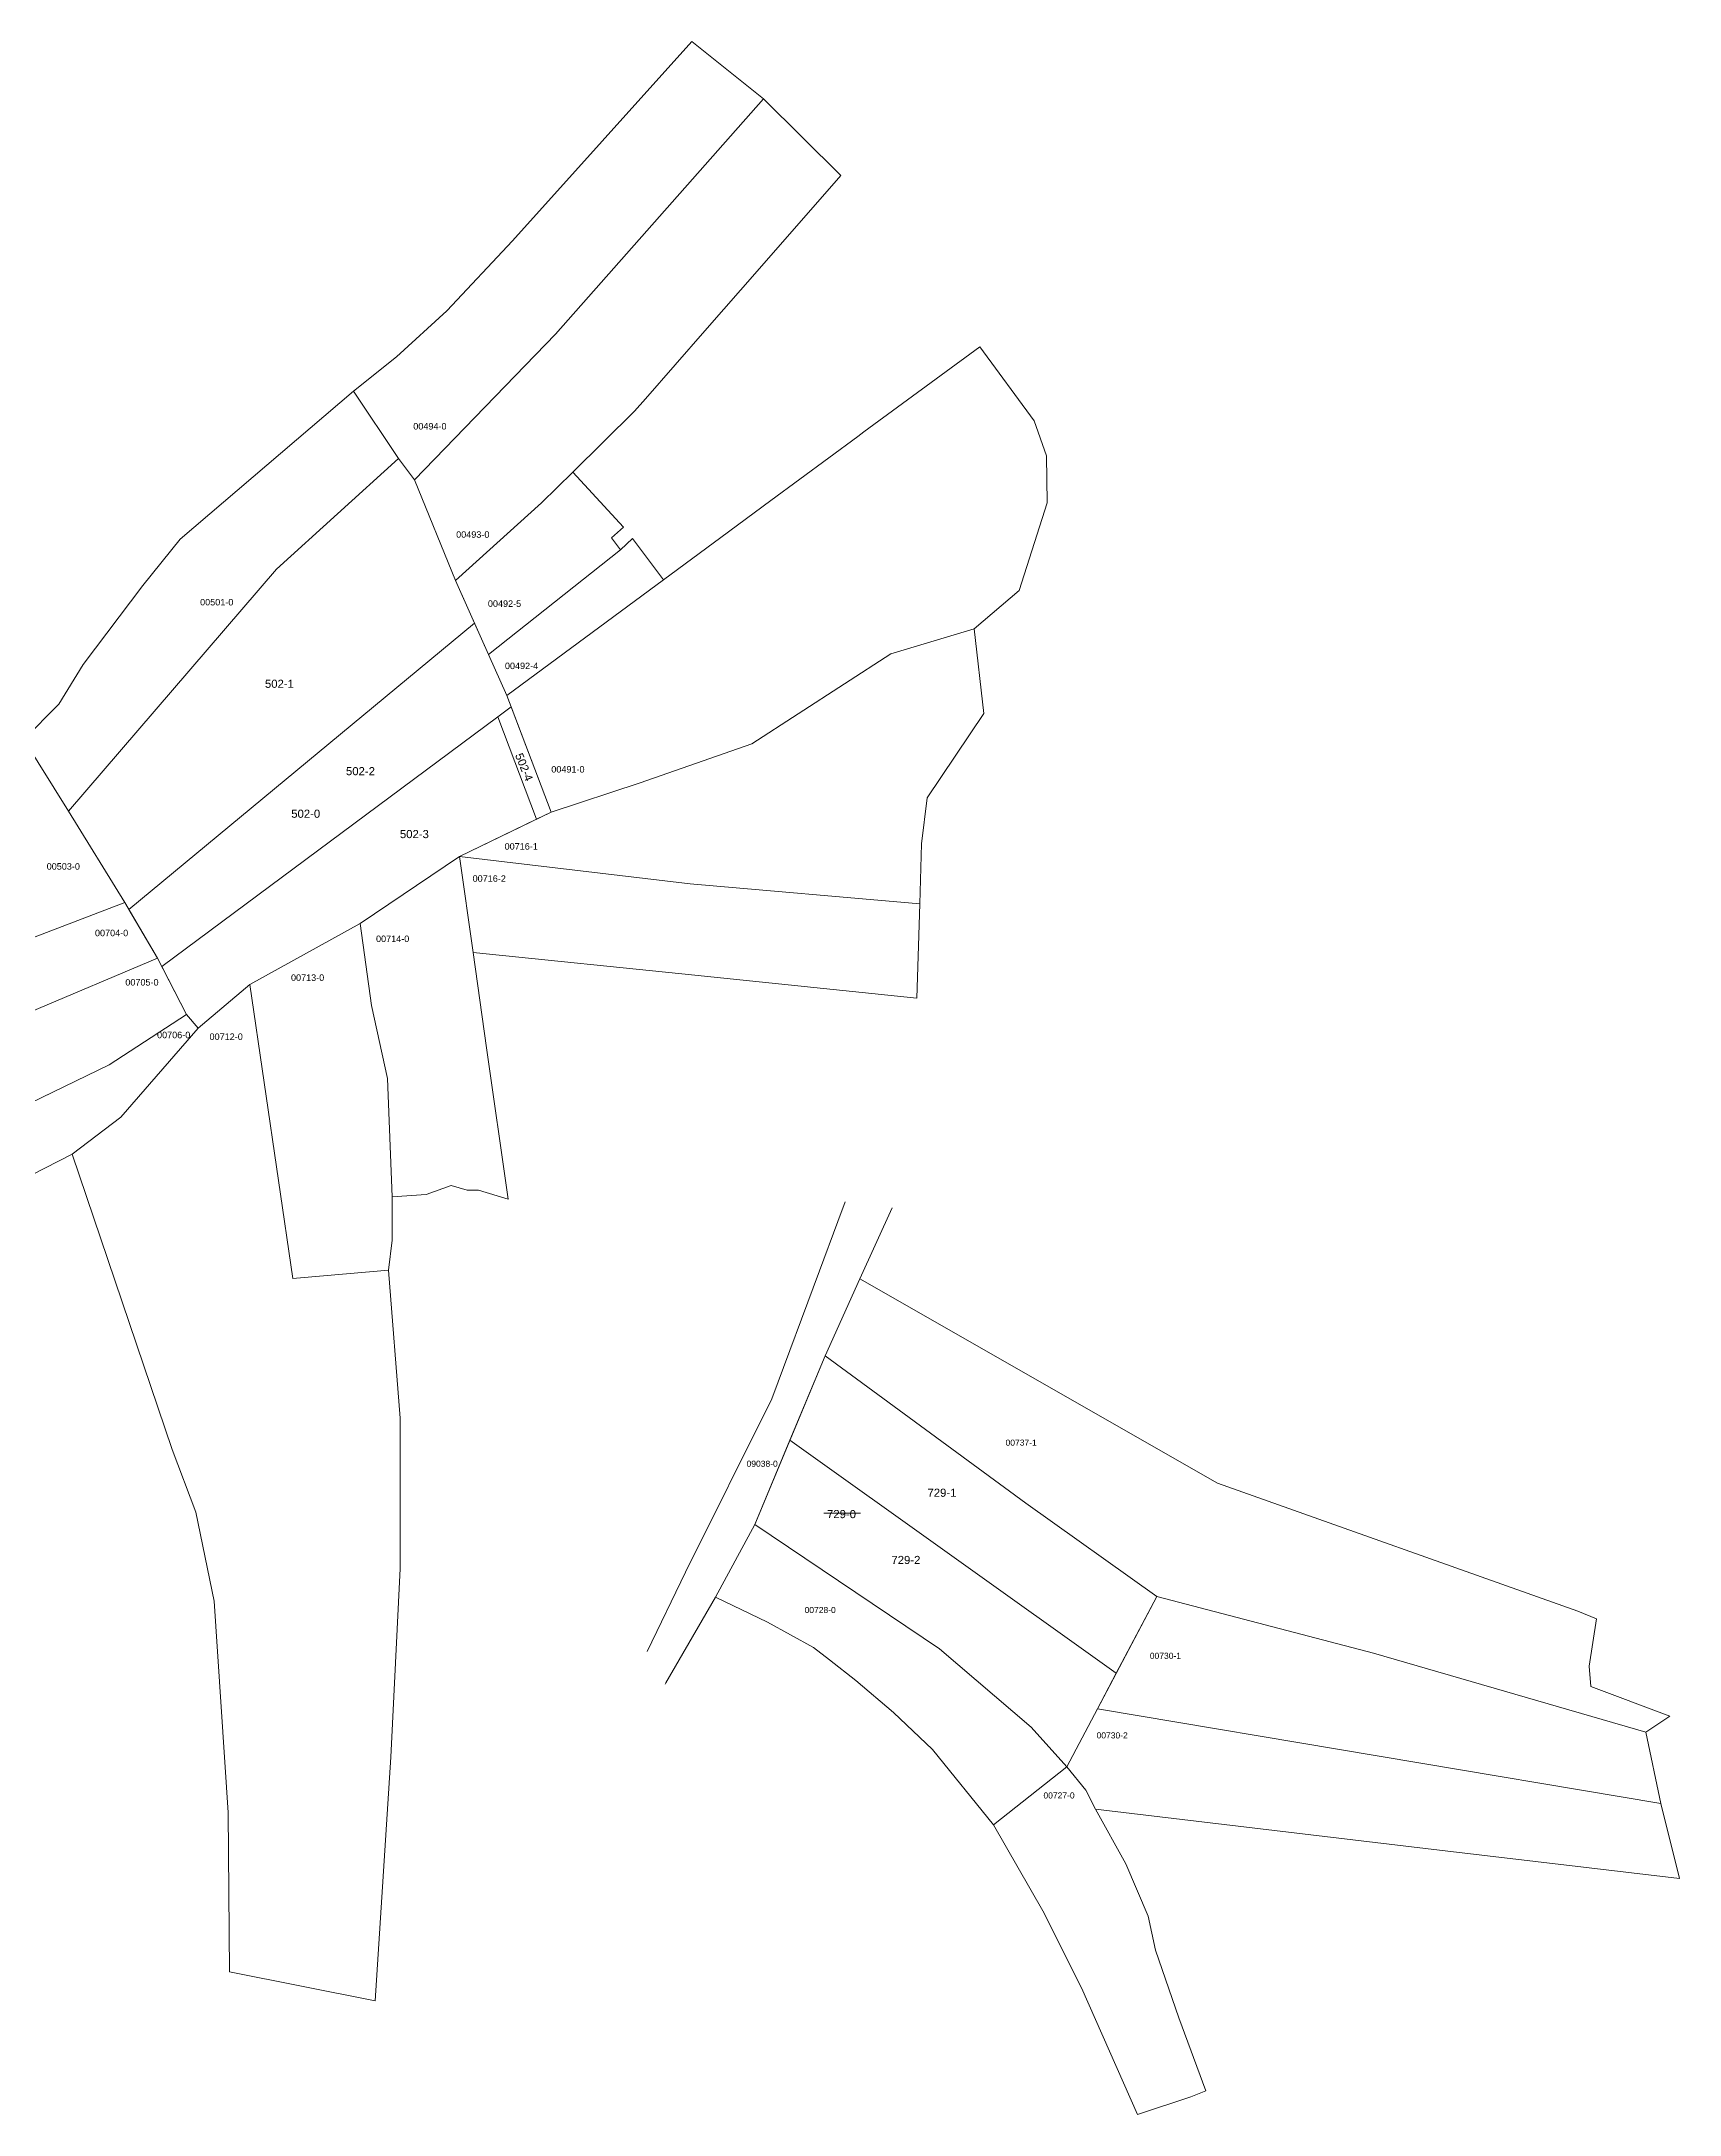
# Model space of a CAD drawing. Header units: metres. Extents: x 7509010 to 7511825, y 4688301 to 4691181.
# Drawn here: x 7509918 to 7510322, y 4689761 to 4690273 of the extents above; entities that cross this region are included whole.
import ezdxf
from ezdxf.enums import TextEntityAlignment as Align

# ---------------------------------------------------------------- set-up
doc = ezdxf.new("R2010")
doc.units = ezdxf.units.M
doc.layers.get('0').update_dxf_attribs({"lineweight": 0})
for name, color, linetype, lineweight in [('nr parc fqinj', 8, 'Continuous', 0), ('Nr Parceles Baze', 7, 'Continuous', 0), ('Nr-Ri', 1, 'Continuous', 0), ('Par-Re', 1, 'Continuous', 0), ('parc baze poligon', 7, 'Continuous', 0), ('parc fqinje', 8, 'Continuous', 0)]:
    doc.layers.add(name, color=color, linetype=linetype, lineweight=lineweight)
doc.styles.get("Standard").update_dxf_attribs({"font": 'arial.ttf'})

# ---------------------------------------------------------------- blocks, each defined once
blk = doc.blocks.new('ACMAP_ANN_TEMPLATE_PIN-SUN')
blk.add_attdef('PIN', text='', height=2).set_placement((366708.21, 310584.18), align=Align.MIDDLE)

msp = doc.modelspace()

# ---------------------------------------------------------------- linework, layer by layer
at = {"layer": 'Par-Re'}
msp.add_lwpolyline([(7510024.58, 4690129.4), (7510019.85, 4690139.98), (7510009.75, 4690164.76), (7510005.86, 4690170.07), (7509975.76, 4690142.74), (7509924.42, 4690083), (7509938.29, 4690060.52), (7509939.31, 4690058.79), (7510024.58, 4690129.4)], dxfattribs=at)
for points in [[(7510024.58, 4690129.4), (7509939.31, 4690058.79), (7509946.37, 4690046.71), (7509947.42, 4690044.68), (7510030.3, 4690106.26), (7510033.63, 4690108.73), (7510032.56, 4690111.56), (7510028.04, 4690121.67)], [(7510033.63, 4690108.73), (7510030.3, 4690106.26), (7510039.89, 4690081.06), (7510043.5, 4690082.81)], [(7510030.3, 4690106.26), (7509947.42, 4690044.68), (7509953.54, 4690032.84), (7509956.41, 4690029.49), (7509969.12, 4690040.21), (7509996.37, 4690055.31), (7510020.87, 4690071.84), (7510039.89, 4690081.06)]]:
    msp.add_lwpolyline(points, close=True, dxfattribs=at)
at = {"layer": 'Par-Re', "flags": 128}
for points in [[(7510160.56, 4689912.23), (7510111.08, 4689948.65), (7510102.4, 4689927.81), (7510182.91, 4689870.34), (7510192.89, 4689889.23)], [(7510102.4, 4689927.81), (7510093.72, 4689906.98), (7510139.28, 4689876.31), (7510161.9, 4689856.98), (7510170.67, 4689847.17), (7510178.25, 4689861.51), (7510182.91, 4689870.34)]]:
    msp.add_lwpolyline(points, close=True, dxfattribs=at)
msp.add_lwpolyline([(7510110.75, 4689909.82), (7510119.82, 4689909.82)], dxfattribs=at)
at = {"layer": 'parc baze poligon'}
for points in [[(7509946.37, 4690046.71), (7509938.29, 4690060.52), (7509924.42, 4690083), (7509975.76, 4690142.74), (7510005.86, 4690170.07), (7510009.75, 4690164.76), (7510019.85, 4690139.98), (7510028.04, 4690121.67), (7510032.56, 4690111.56), (7510043.5, 4690082.81), (7510020.87, 4690071.84), (7509996.37, 4690055.31), (7509969.12, 4690040.21), (7509956.41, 4690029.49), (7509953.54, 4690032.84), (7509946.37, 4690046.71)], [(7510160.56, 4689912.23), (7510192.89, 4689889.23), (7510178.25, 4689861.51), (7510170.67, 4689847.17), (7510161.9, 4689856.98), (7510139.28, 4689876.31), (7510093.72, 4689906.98), (7510111.08, 4689948.65), (7510160.56, 4689912.23)]]:
    msp.add_lwpolyline(points, dxfattribs=at)
at = {"layer": 'parc fqinje'}
for points in [[(7510095.88, 4690258.8), (7510044.58, 4690200.76), (7510009.75, 4690164.76), (7510005.86, 4690170.07), (7509994.72, 4690186.66), (7510005.34, 4690195.16), (7510017.72, 4690206.49), (7510033.97, 4690223.75), (7510078.19, 4690272.96), (7510095.88, 4690258.8)], [(7510114.96, 4690239.87), (7510094.87, 4690216.91), (7510081.43, 4690201.55), (7510066.76, 4690184.79), (7510064.08, 4690181.72), (7510048.81, 4690166.68), (7510041.08, 4690159.07), (7510019.85, 4690139.98), (7510009.75, 4690164.76), (7510044.58, 4690200.76), (7510095.88, 4690258.8), (7510114.96, 4690239.87)], [(7510158.93, 4690137.5), (7510147.8, 4690127.98), (7510127.27, 4690121.83), (7510093.02, 4690099.61), (7510065.42, 4690090.05), (7510043.5, 4690082.81), (7510032.56, 4690111.56), (7510071.18, 4690140.08), (7510085.38, 4690150.56), (7510097.7, 4690159.67), (7510119.13, 4690175.51), (7510120.6, 4690176.59), (7510149.28, 4690197.61), (7510162.62, 4690179.34), (7510165.69, 4690170.72), (7510165.81, 4690159.09), (7510158.93, 4690137.5)], [(7509994.72, 4690186.66), (7510005.86, 4690170.07), (7509975.76, 4690142.74), (7509924.42, 4690083), (7509913.43, 4690100.71), (7509922.02, 4690109.43), (7509928.02, 4690119.22), (7509942.72, 4690138.71), (7509951.97, 4690150.17), (7509994.72, 4690186.66)], [(7510048.81, 4690166.68), (7510061.37, 4690153.13), (7510058.38, 4690150.51), (7510060.63, 4690147.5), (7510028.04, 4690121.67), (7510019.85, 4690139.98), (7510041.08, 4690159.07), (7510048.81, 4690166.68)], [(7510028.04, 4690121.67), (7510060.63, 4690147.5), (7510063.56, 4690150.27), (7510071.18, 4690140.08), (7510032.56, 4690111.56), (7510028.04, 4690121.67)], [(7510043.5, 4690082.81), (7510065.42, 4690090.05), (7510093.02, 4690099.61), (7510127.27, 4690121.83), (7510147.8, 4690127.98), (7510150.24, 4690107.11), (7510136.21, 4690086.3), (7510134.83, 4690075), (7510134.4, 4690060.16), (7510077.76, 4690065.08), (7510020.87, 4690071.84), (7510043.5, 4690082.81)], [(7509938.29, 4690060.52), (7509893.59, 4690043.36), (7509841.71, 4690020.65), (7509825.72, 4690012.79), (7509786.15, 4689986.93), (7509801.5, 4690023.63), (7509805.6, 4690035.91), (7509818.27, 4690053.82), (7509850.72, 4690070.29), (7509881.88, 4690083.48), (7509913.43, 4690100.71), (7509924.42, 4690083), (7509938.29, 4690060.52)], [(7510004.23, 4689987.85), (7510003.11, 4690017.08), (7509999.18, 4690035.06), (7509996.37, 4690055.31), (7510020.87, 4690071.84), (7510024.21, 4690048.17), (7510027.53, 4690024.59), (7510032.89, 4689987.28), (7510025.58, 4689989.53), (7510022.77, 4689989.53), (7510018.84, 4689990.66), (7510012.66, 4689988.41), (7510004.23, 4689987.85)], [(7510024.21, 4690048.17), (7510020.87, 4690071.84), (7510077.76, 4690065.08), (7510134.4, 4690060.16), (7510133.72, 4690036.88), (7510078.96, 4690042.53), (7510024.21, 4690048.17)], [(7509725.6, 4689892.74), (7509713.62, 4689893.77), (7509721.77, 4689933.92), (7509728.13, 4689945.14), (7509760.68, 4689968), (7509772.64, 4689976.27), (7509786.15, 4689986.93), (7509825.72, 4690012.79), (7509841.71, 4690020.65), (7509893.59, 4690043.36), (7509938.29, 4690060.52), (7509946.37, 4690046.71), (7509914.87, 4690033.38), (7509862.75, 4690010.41), (7509824.5, 4689984.58), (7509751.62, 4689926.78), (7509739.66, 4689915.29), (7509730.6, 4689901.95), (7509725.6, 4689892.74)], [(7510003.39, 4689969.75), (7509979.79, 4689967.69), (7509969.12, 4690040.21), (7509996.37, 4690055.31), (7509999.18, 4690035.06), (7510003.11, 4690017.08), (7510004.23, 4689987.85), (7510004.23, 4689977.16), (7510003.39, 4689969.75)], [(7509743.41, 4689888.63), (7509725.6, 4689892.74), (7509730.6, 4689901.95), (7509739.66, 4689915.29), (7509751.62, 4689926.78), (7509824.5, 4689984.58), (7509862.75, 4690010.41), (7509914.87, 4690033.38), (7509946.37, 4690046.71), (7509953.54, 4690032.84), (7509934.43, 4690020.45), (7509903.83, 4690005.62), (7509887.57, 4689997.49), (7509873.76, 4689989.43), (7509803.52, 4689938.28), (7509776.06, 4689916.31), (7509743.41, 4689888.63)], [(7509925.33, 4689998.39), (7509937.29, 4690007.48), (7509956.41, 4690029.49), (7509969.12, 4690040.21), (7509979.79, 4689967.69), (7510003.39, 4689969.75), (7510006.2, 4689933.21), (7510006.2, 4689896.1), (7510003.95, 4689849.57), (7510000.09, 4689789.42), (7509964.14, 4689796.62), (7509963.82, 4689835.93), (7509960.38, 4689888.06), (7509955.82, 4689910), (7509950, 4689925.53), (7509925.33, 4689998.39)], [(7509794.08, 4689879.73), (7509743.41, 4689888.63), (7509776.06, 4689916.31), (7509803.52, 4689938.28), (7509873.76, 4689989.43), (7509887.57, 4689997.49), (7509903.83, 4690005.62), (7509934.43, 4690020.45), (7509953.54, 4690032.84), (7509956.41, 4690029.49), (7509937.29, 4690007.48), (7509925.33, 4689998.39), (7509901.47, 4689986.23), (7509870.68, 4689962.35), (7509814.19, 4689909.01), (7509804.65, 4689900.06), (7509794.08, 4689879.73)], [(7510192.89, 4689889.23), (7510160.56, 4689912.23), (7510111.08, 4689948.65), (7510119.67, 4689967.62), (7510207.88, 4689917.16), (7510296.77, 4689885.58), (7510301.36, 4689883.7), (7510299.6, 4689872.06), (7510299.96, 4689867.03), (7510319.43, 4689859.67), (7510313.51, 4689855.72), (7510246.36, 4689875.24), (7510192.89, 4689889.23)], [(7510152.57, 4689832.84), (7510137.59, 4689851.47), (7510127.94, 4689860.56), (7510118.66, 4689868.5), (7510112.15, 4689873.58), (7510108.18, 4689876.68), (7510096.84, 4689882.9), (7510084.03, 4689889.09), (7510093.72, 4689906.98), (7510139.28, 4689876.31), (7510161.9, 4689856.98), (7510170.67, 4689847.17), (7510152.57, 4689832.84)], [(7510178.25, 4689861.51), (7510192.89, 4689889.23), (7510246.36, 4689875.24), (7510313.51, 4689855.72), (7510317.24, 4689838.11), (7510178.25, 4689861.51)], [(7510177.74, 4689836.74), (7510175.42, 4689841.42), (7510170.67, 4689847.17), (7510178.25, 4689861.51), (7510317.24, 4689838.11), (7510321.86, 4689819.64), (7510262.68, 4689826.66), (7510177.74, 4689836.74)], [(7510201.31, 4689765.78), (7510188.14, 4689761.39), (7510174.3, 4689792.62), (7510164.79, 4689811.66), (7510152.57, 4689832.84), (7510170.67, 4689847.17), (7510175.42, 4689841.42), (7510177.74, 4689836.74), (7510185.23, 4689823.29), (7510190.78, 4689810.32), (7510192.59, 4689801.93), (7510198.33, 4689785.26), (7510204.96, 4689767.24), (7510201.31, 4689765.78)]]:
    msp.add_lwpolyline(points, close=True, dxfattribs=at)
for points in [[(7510067.19, 4689875.68), (7510076.65, 4689895.23), (7510097.9, 4689938.04), (7510109.65, 4689969.61), (7510114.18, 4689981.79), (7510115.98, 4689986.63)], [(7510127.6, 4689985.15), (7510119.67, 4689967.62), (7510111.08, 4689948.65), (7510093.72, 4689906.98), (7510084.03, 4689889.09), (7510071.76, 4689867.91), (7510071.57, 4689867.58)]]:
    msp.add_lwpolyline(points, dxfattribs=at)

# ---------------------------------------------------------------- block references
at = {"layer": 'nr parc fqinj'}
ref = msp.add_blockref('ACMAP_ANN_TEMPLATE_PIN-SUN', (7275320.31, 4491404.12), dxfattribs=dict(at, xscale=0.6400000000000001, yscale=0.6400000000000001, zscale=0.6400000000000001))
ref.add_attrib('PIN', '00494-0', dxfattribs={"layer": '0', "height": 1.6}).set_placement((7510013.57, 4690178), align=Align.MIDDLE)
ref = msp.add_blockref('ACMAP_ANN_TEMPLATE_PIN-SUN', (7275330.9, 4491377.41), dxfattribs=dict(at, xscale=0.6400000000000001, yscale=0.6400000000000001, zscale=0.6400000000000001))
ref.add_attrib('PIN', '00493-0', dxfattribs={"layer": '0', "height": 1.6}).set_placement((7510024.15, 4690151.29), align=Align.MIDDLE)
ref = msp.add_blockref('ACMAP_ANN_TEMPLATE_PIN-SUN', (7275267.73, 4491360.71), dxfattribs=dict(at, xscale=0.6400000000000001, yscale=0.6400000000000001, zscale=0.6400000000000001))
ref.add_attrib('PIN', '00501-0', dxfattribs={"layer": '0', "height": 1.6}).set_placement((7509960.98, 4690134.59), align=Align.MIDDLE)
ref = msp.add_blockref('ACMAP_ANN_TEMPLATE_PIN-SUN', (7275338.72, 4491360.37), dxfattribs=dict(at, xscale=0.6400000000000001, yscale=0.6400000000000001, zscale=0.6400000000000001))
ref.add_attrib('PIN', '00492-5', dxfattribs={"layer": '0', "height": 1.6}).set_placement((7510031.98, 4690134.24), align=Align.MIDDLE)
ref = msp.add_blockref('ACMAP_ANN_TEMPLATE_PIN-SUN', (7275342.93, 4491345), dxfattribs=dict(at, xscale=0.6400000000000001, yscale=0.6400000000000001, zscale=0.6400000000000001))
ref.add_attrib('PIN', '00492-4', dxfattribs={"layer": '0', "height": 1.6}).set_placement((7510036.18, 4690118.88), align=Align.MIDDLE)
ref = msp.add_blockref('ACMAP_ANN_TEMPLATE_PIN-SUN', (7275354.37, 4491319.48), dxfattribs=dict(at, xscale=0.6400000000000001, yscale=0.6400000000000001, zscale=0.6400000000000001))
ref.add_attrib('PIN', '00491-0', dxfattribs={"layer": '0', "height": 1.6}).set_placement((7510047.62, 4690093.35), align=Align.MIDDLE)
ref = msp.add_blockref('ACMAP_ANN_TEMPLATE_PIN-SUN', (7275342.85, 4491300.45), dxfattribs=dict(at, xscale=0.6400000000000001, yscale=0.6400000000000001, zscale=0.6400000000000001))
ref.add_attrib('PIN', '00716-1', dxfattribs={"layer": '0', "height": 1.6}).set_placement((7510036.1, 4690074.33), align=Align.MIDDLE)
ref = msp.add_blockref('ACMAP_ANN_TEMPLATE_PIN-SUN', (7275229.88, 4491295.51), dxfattribs=dict(at, xscale=0.6400000000000001, yscale=0.6400000000000001, zscale=0.6400000000000001))
ref.add_attrib('PIN', '00503-0', dxfattribs={"layer": '0', "height": 1.6}).set_placement((7509923.13, 4690069.39), align=Align.MIDDLE)
ref = msp.add_blockref('ACMAP_ANN_TEMPLATE_PIN-SUN', (7275334.96, 4491292.52), dxfattribs=dict(at, xscale=0.6400000000000001, yscale=0.6400000000000001, zscale=0.6400000000000001))
ref.add_attrib('PIN', '00716-2', dxfattribs={"layer": '0', "height": 1.6}).set_placement((7510028.21, 4690066.39), align=Align.MIDDLE)
ref = msp.add_blockref('ACMAP_ANN_TEMPLATE_PIN-SUN', (7275241.79, 4491279.08), dxfattribs=dict(at, xscale=0.6400000000000001, yscale=0.6400000000000001, zscale=0.6400000000000001))
ref.add_attrib('PIN', '00704-0', dxfattribs={"layer": '0', "height": 1.6}).set_placement((7509935.04, 4690052.96), align=Align.MIDDLE)
ref = msp.add_blockref('ACMAP_ANN_TEMPLATE_PIN-SUN', (7275311.13, 4491277.65), dxfattribs=dict(at, xscale=0.6400000000000001, yscale=0.6400000000000001, zscale=0.6400000000000001))
ref.add_attrib('PIN', '00714-0', dxfattribs={"layer": '0', "height": 1.6}).set_placement((7510004.38, 4690051.53), align=Align.MIDDLE)
ref = msp.add_blockref('ACMAP_ANN_TEMPLATE_PIN-SUN', (7275290.15, 4491268.06), dxfattribs=dict(at, xscale=0.6400000000000001, yscale=0.6400000000000001, zscale=0.6400000000000001))
ref.add_attrib('PIN', '00713-0', dxfattribs={"layer": '0', "height": 1.6}).set_placement((7509983.4, 4690041.94), align=Align.MIDDLE)
ref = msp.add_blockref('ACMAP_ANN_TEMPLATE_PIN-SUN', (7275249.28, 4491266.91), dxfattribs=dict(at, xscale=0.6400000000000001, yscale=0.6400000000000001, zscale=0.6400000000000001))
ref.add_attrib('PIN', '00705-0', dxfattribs={"layer": '0', "height": 1.6}).set_placement((7509942.53, 4690040.79), align=Align.MIDDLE)
ref = msp.add_blockref('ACMAP_ANN_TEMPLATE_PIN-SUN', (7275257.11, 4491253.92), dxfattribs=dict(at, xscale=0.6400000000000001, yscale=0.6400000000000001, zscale=0.6400000000000001))
ref.add_attrib('PIN', '00706-0', dxfattribs={"layer": '0', "height": 1.6}).set_placement((7509950.36, 4690027.79), align=Align.MIDDLE)
ref = msp.add_blockref('ACMAP_ANN_TEMPLATE_PIN-SUN', (7275270.06, 4491253.5), dxfattribs=dict(at, xscale=0.6400000000000001, yscale=0.6400000000000001, zscale=0.6400000000000001))
ref.add_attrib('PIN', '00712-0', dxfattribs={"layer": '0', "height": 1.6}).set_placement((7509963.31, 4690027.37), align=Align.MIDDLE)
ref = msp.add_blockref('ACMAP_ANN_TEMPLATE_PIN-SUN', (7290134.5, 4503576.69), dxfattribs=dict(at, xscale=0.6, yscale=0.6, zscale=0.6))
ref.add_attrib('PIN', '00737-1', dxfattribs={"layer": '0', "height": 1.5}).set_placement((7510159.43, 4689927.2), align=Align.MIDDLE)
ref = msp.add_blockref('ACMAP_ANN_TEMPLATE_PIN-SUN', (7290070.61, 4503571.47), dxfattribs=dict(at, xscale=0.6, yscale=0.6, zscale=0.6))
ref.add_attrib('PIN', '09038-0', dxfattribs={"layer": '0', "height": 1.5}).set_placement((7510095.54, 4689921.98), align=Align.MIDDLE)
ref = msp.add_blockref('ACMAP_ANN_TEMPLATE_PIN-SUN', (7290084.93, 4503535.38), dxfattribs=dict(at, xscale=0.6, yscale=0.6, zscale=0.6))
ref.add_attrib('PIN', '00728-0', dxfattribs={"layer": '0', "height": 1.5}).set_placement((7510109.85, 4689885.89), align=Align.MIDDLE)
ref = msp.add_blockref('ACMAP_ANN_TEMPLATE_PIN-SUN', (7290170.1, 4503524.08), dxfattribs=dict(at, xscale=0.6, yscale=0.6, zscale=0.6))
ref.add_attrib('PIN', '00730-1', dxfattribs={"layer": '0', "height": 1.5}).set_placement((7510195.02, 4689874.59), align=Align.MIDDLE)
ref = msp.add_blockref('ACMAP_ANN_TEMPLATE_PIN-SUN', (7290156.97, 4503504.44), dxfattribs=dict(at, xscale=0.6, yscale=0.6, zscale=0.6))
ref.add_attrib('PIN', '00730-2', dxfattribs={"layer": '0', "height": 1.5}).set_placement((7510181.89, 4689854.95), align=Align.MIDDLE)
ref = msp.add_blockref('ACMAP_ANN_TEMPLATE_PIN-SUN', (7290143.85, 4503489.62), dxfattribs=dict(at, xscale=0.6, yscale=0.6, zscale=0.6))
ref.add_attrib('PIN', '00727-0', dxfattribs={"layer": '0', "height": 1.5}).set_placement((7510168.78, 4689840.13), align=Align.MIDDLE)

# ---------------------------------------------------------------- texts
at = {"layer": 'Nr Parceles Baze'}
for s, p in [('502-0', (7509979.36, 4690081.39)), ('729-0', (7510111.54, 4689908.56))]:
    msp.add_text(s, height=2, dxfattribs=at).set_placement(p)
at = {"layer": 'Nr-Ri'}
for s, p in [('502-1', (7509972.88, 4690113.46)), ('502-2', (7509992.87, 4690091.89)), ('502-3', (7510006.17, 4690076.37)), ('729-1', (7510136.32, 4689913.83)), ('729-2', (7510127.43, 4689897.24))]:
    msp.add_text(s, height=2, dxfattribs=at).set_placement(p)
msp.add_text('502-4', height=2, rotation=291.9332, dxfattribs=at).set_placement((7510034.54, 4690096.84))

doc.saveas('drawing.dxf')
